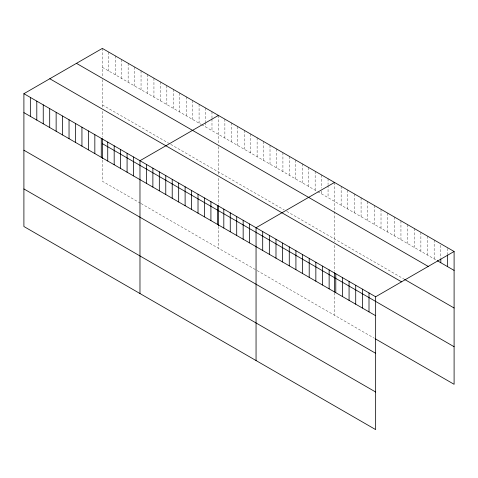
<?xml version="1.0" encoding="UTF-8"?>
<svg xmlns="http://www.w3.org/2000/svg" width="478" height="478" viewBox="0 0 478 478"><rect width="100%" height="100%" fill="white"/><g stroke="black" fill="none" stroke-linecap="round" stroke-linejoin="round"><path stroke-width="0.36" stroke-dasharray="2.39 1.79" d="M102.352 67.332L201.017 124.298M201.662 124.668L317.093 191.314M317.739 191.684L436.581 260.301M102.352 104.915L170.066 144.009M170.706 144.38L284.207 209.908M286.788 211.401L403.97 279.05M140.401 203.192L102.352 181.228L102.352 158.678M141.046 203.562L256.477 270.207M257.122 270.584L374.37 338.275M447.456 248.375L447.456 254.194M440.812 245.262L440.812 258.371M434.167 239.974L434.167 258.903M427.523 236.138L427.523 255.067M420.879 232.302L420.879 251.231M414.235 228.466L414.235 247.395M407.591 224.63L407.591 243.559M400.946 220.794L400.946 239.723M394.302 216.958L394.302 235.887M387.658 213.122L387.658 232.051M381.014 209.286L381.014 228.215M374.37 205.45L374.37 224.379M367.725 201.614L367.725 220.543M361.081 197.778L361.081 216.707M354.437 193.943L354.437 212.871M347.793 190.107L347.793 209.035M341.149 186.271L341.149 205.199M334.504 182.435L334.504 210.929M334.504 211.617L334.504 241.82M334.504 245.405L334.504 271.217M334.504 292.709L334.504 315.259M328.057 178.712L328.057 184.532M328.057 185.261L328.057 197.641M321.61 174.984L321.61 188.093M321.61 191.003L321.61 193.919M315.157 171.261L315.157 190.196M308.71 167.539L308.71 186.474M302.263 163.817L302.263 182.751M295.816 160.094L295.816 179.023M289.363 156.372L289.363 175.301M282.916 152.649L282.916 171.578M276.469 148.927L276.469 167.856M270.016 145.198L270.016 164.133M263.569 141.476L263.569 160.411M257.122 137.754L257.122 156.688M250.675 134.031L250.675 152.966M244.222 130.309L244.222 149.244M237.775 126.586L237.775 145.515M231.328 122.864L231.328 141.793M224.875 119.142L224.875 138.07M218.428 115.419L218.428 143.914M218.428 146.65L218.428 174.805M218.428 178.39L218.428 204.202M218.428 226.375L218.428 248.243M211.981 111.691L211.981 118.245M211.981 118.974L211.981 130.625M205.534 107.968L205.534 121.806M205.534 122.535L205.534 126.903M199.081 104.246L199.081 123.181M192.634 100.523L192.634 119.458M186.187 96.801L186.187 115.73M179.734 93.079L179.734 112.007M173.287 89.356L173.287 108.285M166.84 85.634L166.84 104.562M160.393 81.905L160.393 100.84M153.94 78.183L153.94 97.118M147.493 74.46L147.493 93.395M141.046 70.738L141.046 89.673M134.593 67.016L134.593 85.95M128.146 63.293L128.146 82.222M121.699 59.571L121.699 78.5M115.252 55.848L115.252 74.777M108.799 52.126L108.799 71.055M102.352 48.398L102.352 76.898M102.352 79.635L102.352 107.783M102.352 111.374L102.352 137.186"/><path stroke-width="0.72" d="M23.9 93.694L375.648 296.772L375.648 429.603L23.9 226.518L23.9 93.694L102.352 48.398L454.1 251.482L454.1 384.306L375.577 338.974M218.428 115.419L139.976 160.71L139.976 293.534M334.504 182.435L256.053 227.725L256.053 360.555M375.648 296.772L454.1 251.482M437.185 260.647L454.1 270.411M76.462 63.347L428.21 266.425M404.573 279.403L454.1 307.999M49.79 78.745L401.538 281.829M102.352 143.639L454.1 346.723M23.9 112.629L375.648 315.707M23.9 150.212L375.648 353.29M23.9 188.935L375.648 392.014M447.456 254.923L447.456 266.575M440.812 259.1L440.812 262.739M369.004 292.936L369.004 311.871M362.36 289.1L362.36 308.035M355.716 285.264L355.716 304.199M349.071 281.428L349.071 300.363M342.427 277.593L342.427 296.527M335.783 273.757L335.783 292.691M334.504 272.651L334.504 292.022M329.139 269.921L329.139 288.855M322.495 266.085L322.495 285.019M315.85 262.249L315.85 281.184M309.206 258.413L309.206 277.348M302.562 254.577L302.562 273.512M295.918 250.741L295.918 269.676M289.274 246.905L289.274 265.84M282.629 243.069L282.629 262.004M275.985 239.233L275.985 258.168M269.341 235.397L269.341 254.332M262.697 231.561L262.697 250.496M249.606 224.003L249.606 242.938M243.159 220.28L243.159 239.215M236.706 216.558L236.706 235.487M230.259 212.835L230.259 231.764M223.812 209.113L223.812 228.042M218.428 205.636L218.428 225.694M217.359 205.391L217.359 224.319M210.912 201.662L210.912 220.597M204.465 197.94L204.465 216.875M198.017 194.217L198.017 213.152M191.564 190.495L191.564 209.43M185.117 186.773L185.117 205.701M178.67 183.05L178.67 201.979M172.217 179.328L172.217 198.256M165.77 175.605L165.77 194.534M159.323 171.877L159.323 190.812M152.876 168.154L152.876 187.089M146.423 164.432L146.423 183.367M133.529 156.987L133.529 175.922M127.082 153.265L127.082 172.194M120.629 149.542L120.629 168.471M114.182 145.82L114.182 164.749M107.735 142.097L107.735 161.026M102.352 138.62L102.352 158.678M101.282 138.369L101.282 157.304M94.835 134.647L94.835 153.581M88.388 130.924L88.388 149.859M81.941 127.202L81.941 146.137M75.488 123.479L75.488 142.408M69.041 119.757L69.041 138.686M62.594 116.034L62.594 134.963M56.141 112.312L56.141 131.241M49.694 108.584L49.694 127.518M43.247 104.861L43.247 123.796M36.8 101.139L36.8 120.074M30.347 97.416L30.347 116.351"/></g></svg>
